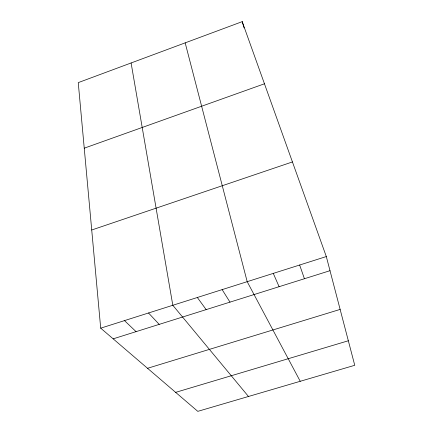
<?xml version="1.0" encoding="UTF-8"?>
<svg xmlns="http://www.w3.org/2000/svg" width="433" height="433" viewBox="0 0 433 433"><rect width="100%" height="100%" fill="white"/><g stroke="black" fill="none" stroke-linecap="round" stroke-linejoin="round"><path stroke-width="0.65" d="M242.209 21.65L78.249 82.622L100.7 328.165L197.805 411.35L354.751 365.295L326.309 256.558L242.209 21.65L244.104 27.945M84.246 148.178L264.455 83.791M91.726 229.999L292.432 161.937M100.7 328.165L326.309 256.558M113.165 338.844L330.006 270.695M147.539 368.294L340.132 309.411M175.641 392.363L348.332 340.766M124.493 320.615L136.07 331.646M148.53 312.983L159.203 324.371M248.477 396.482L172.81 305.276L131.102 62.969M197.345 297.493L206.157 309.617M222.14 289.623L229.988 302.126M300.237 381.294L247.189 281.672L185.178 42.862M273.277 273.391L279.106 286.689M299.647 265.018L304.426 278.733"/></g></svg>
